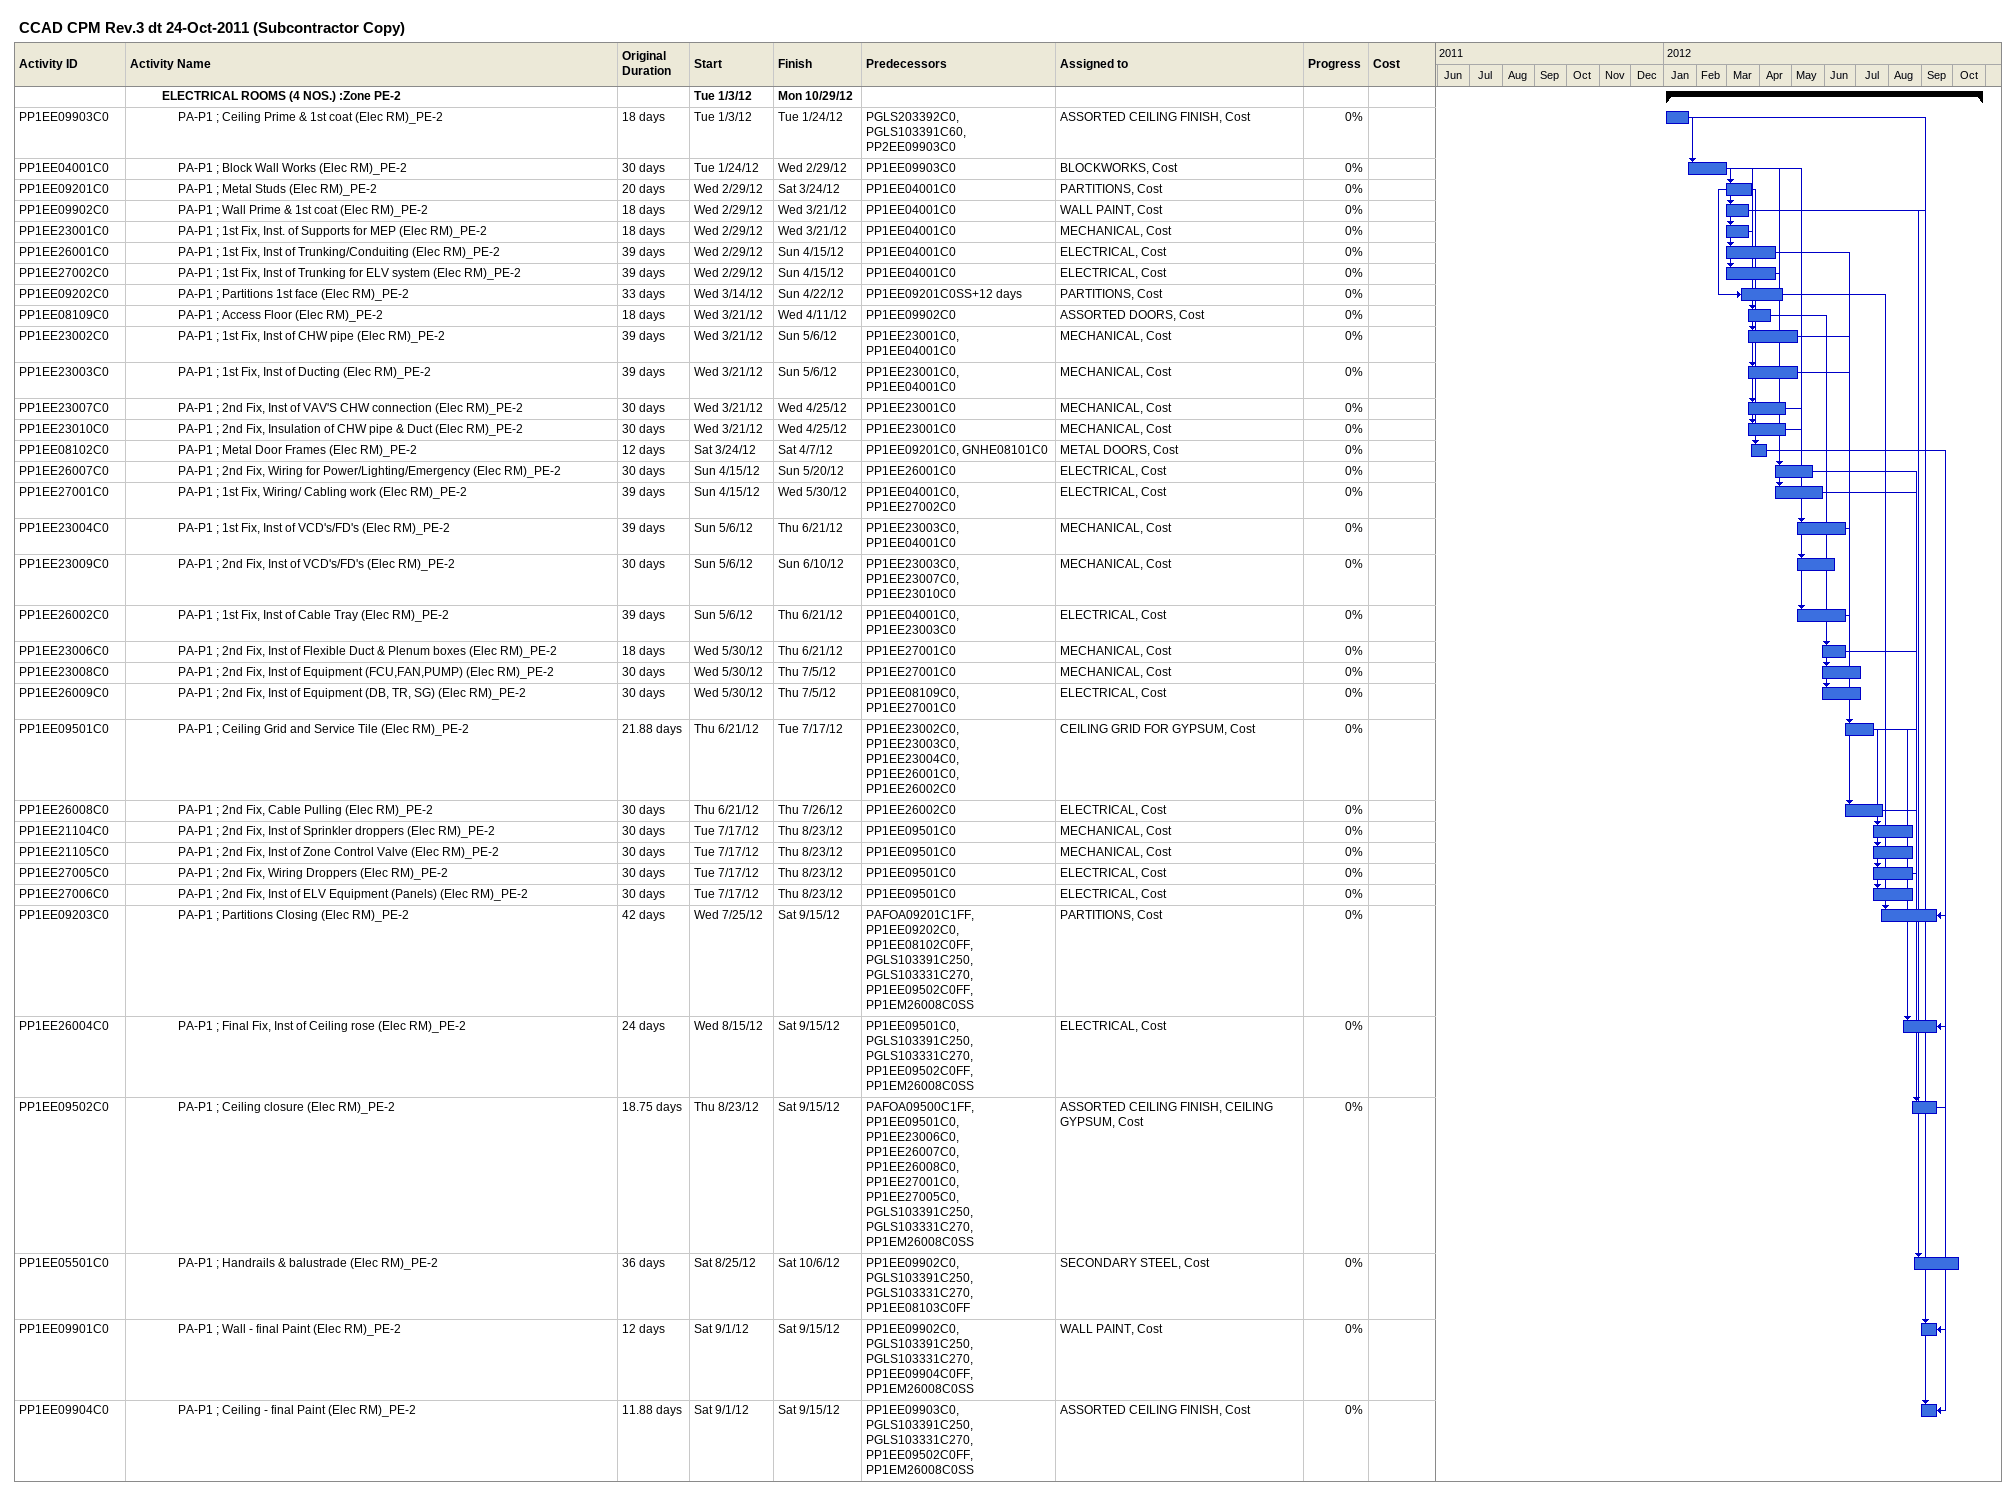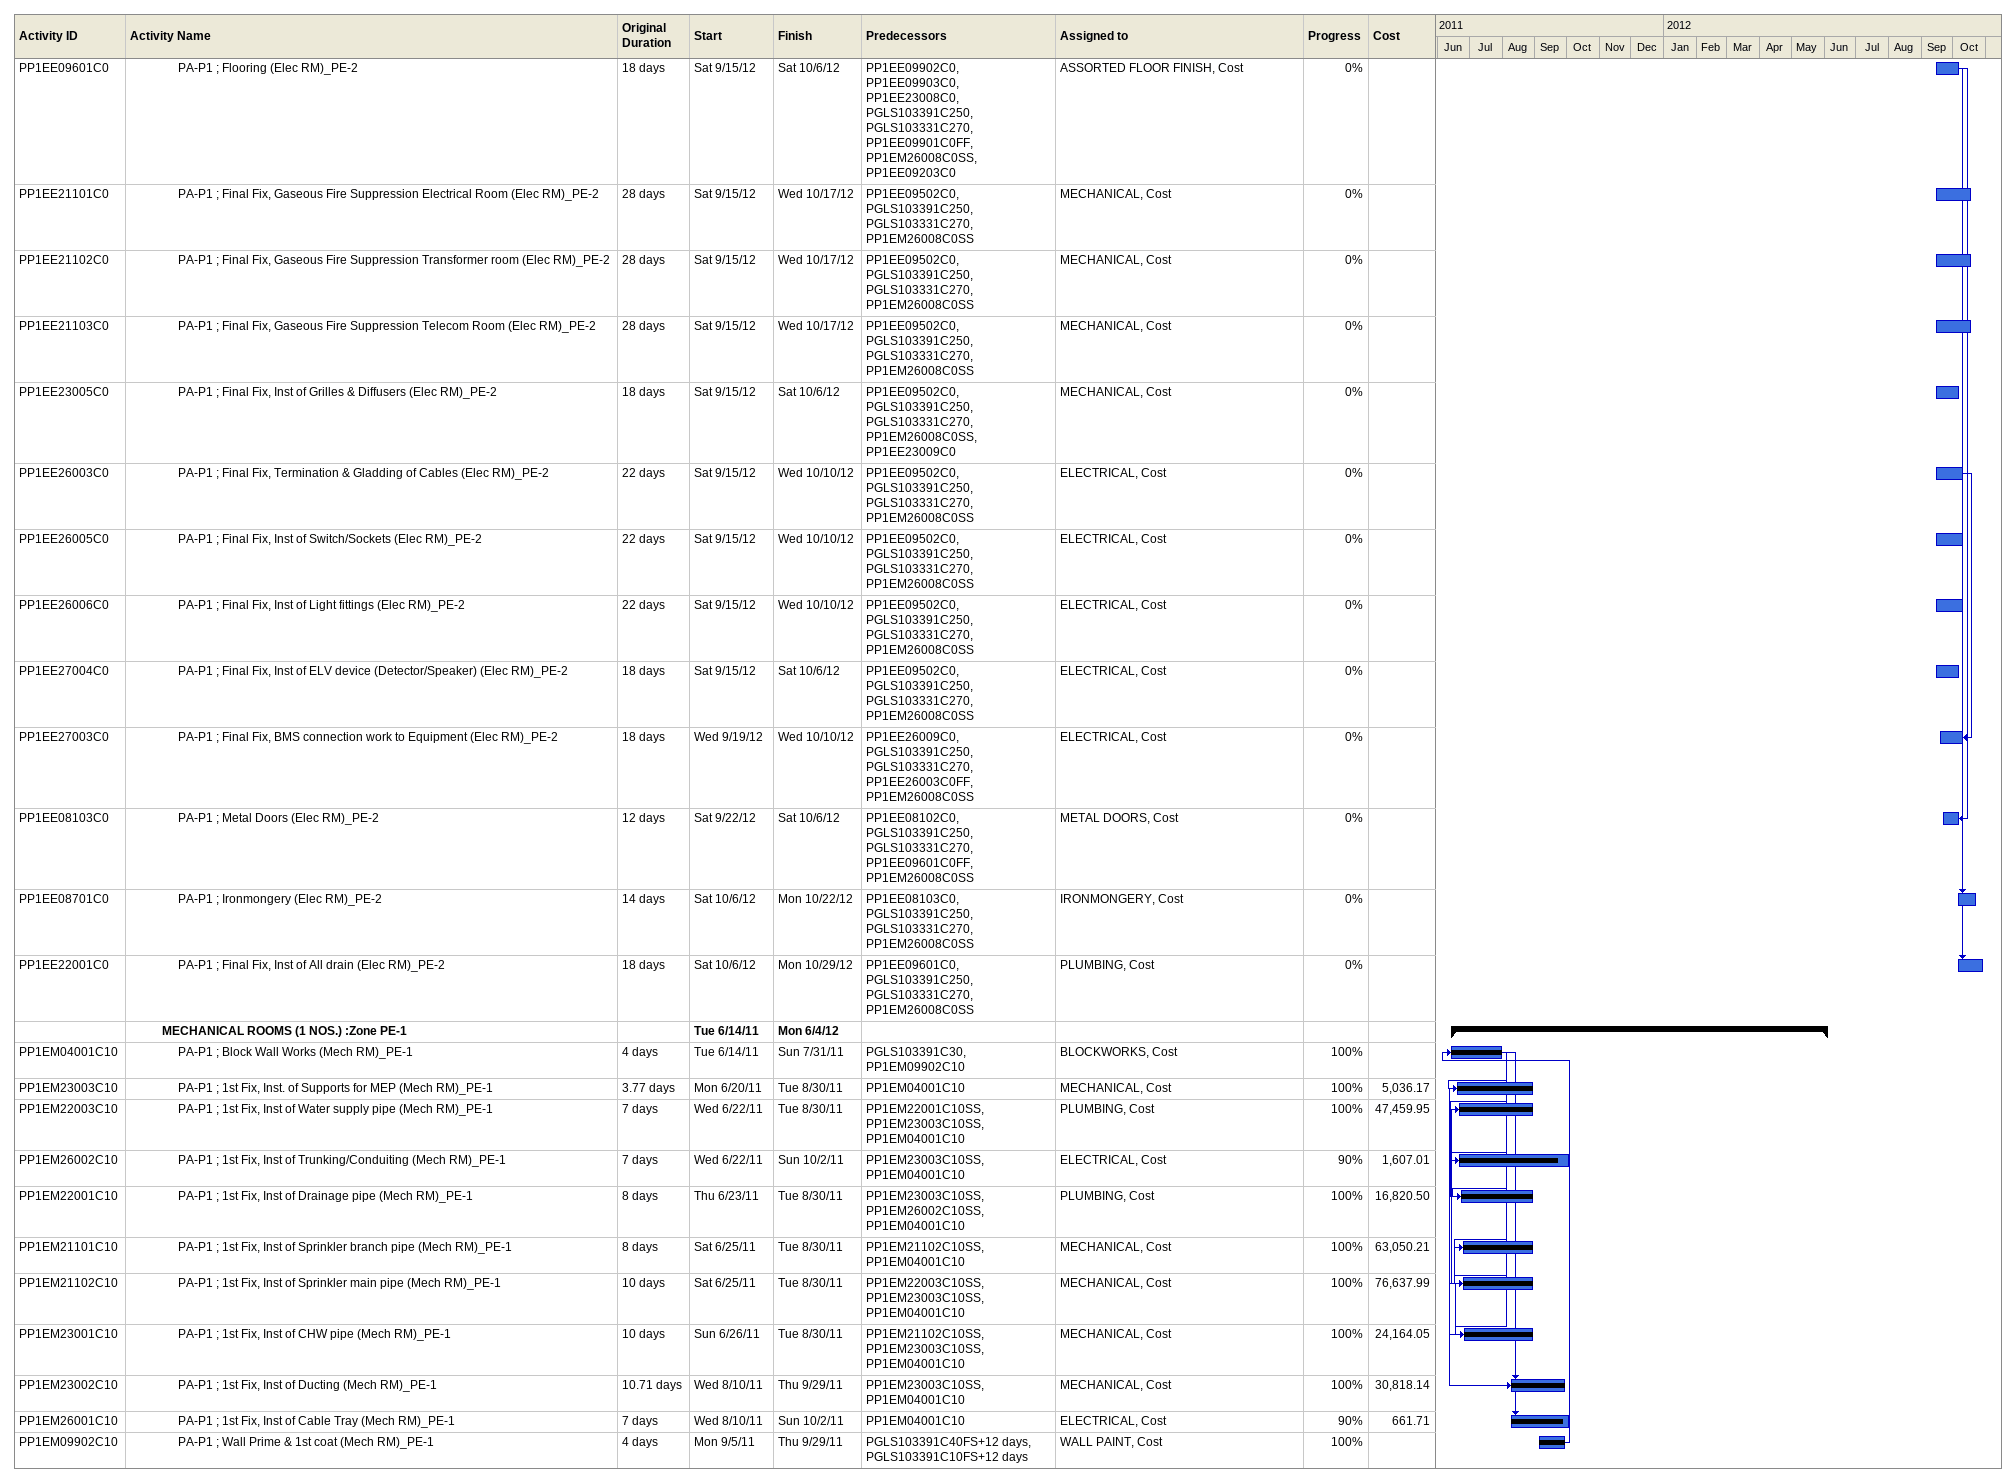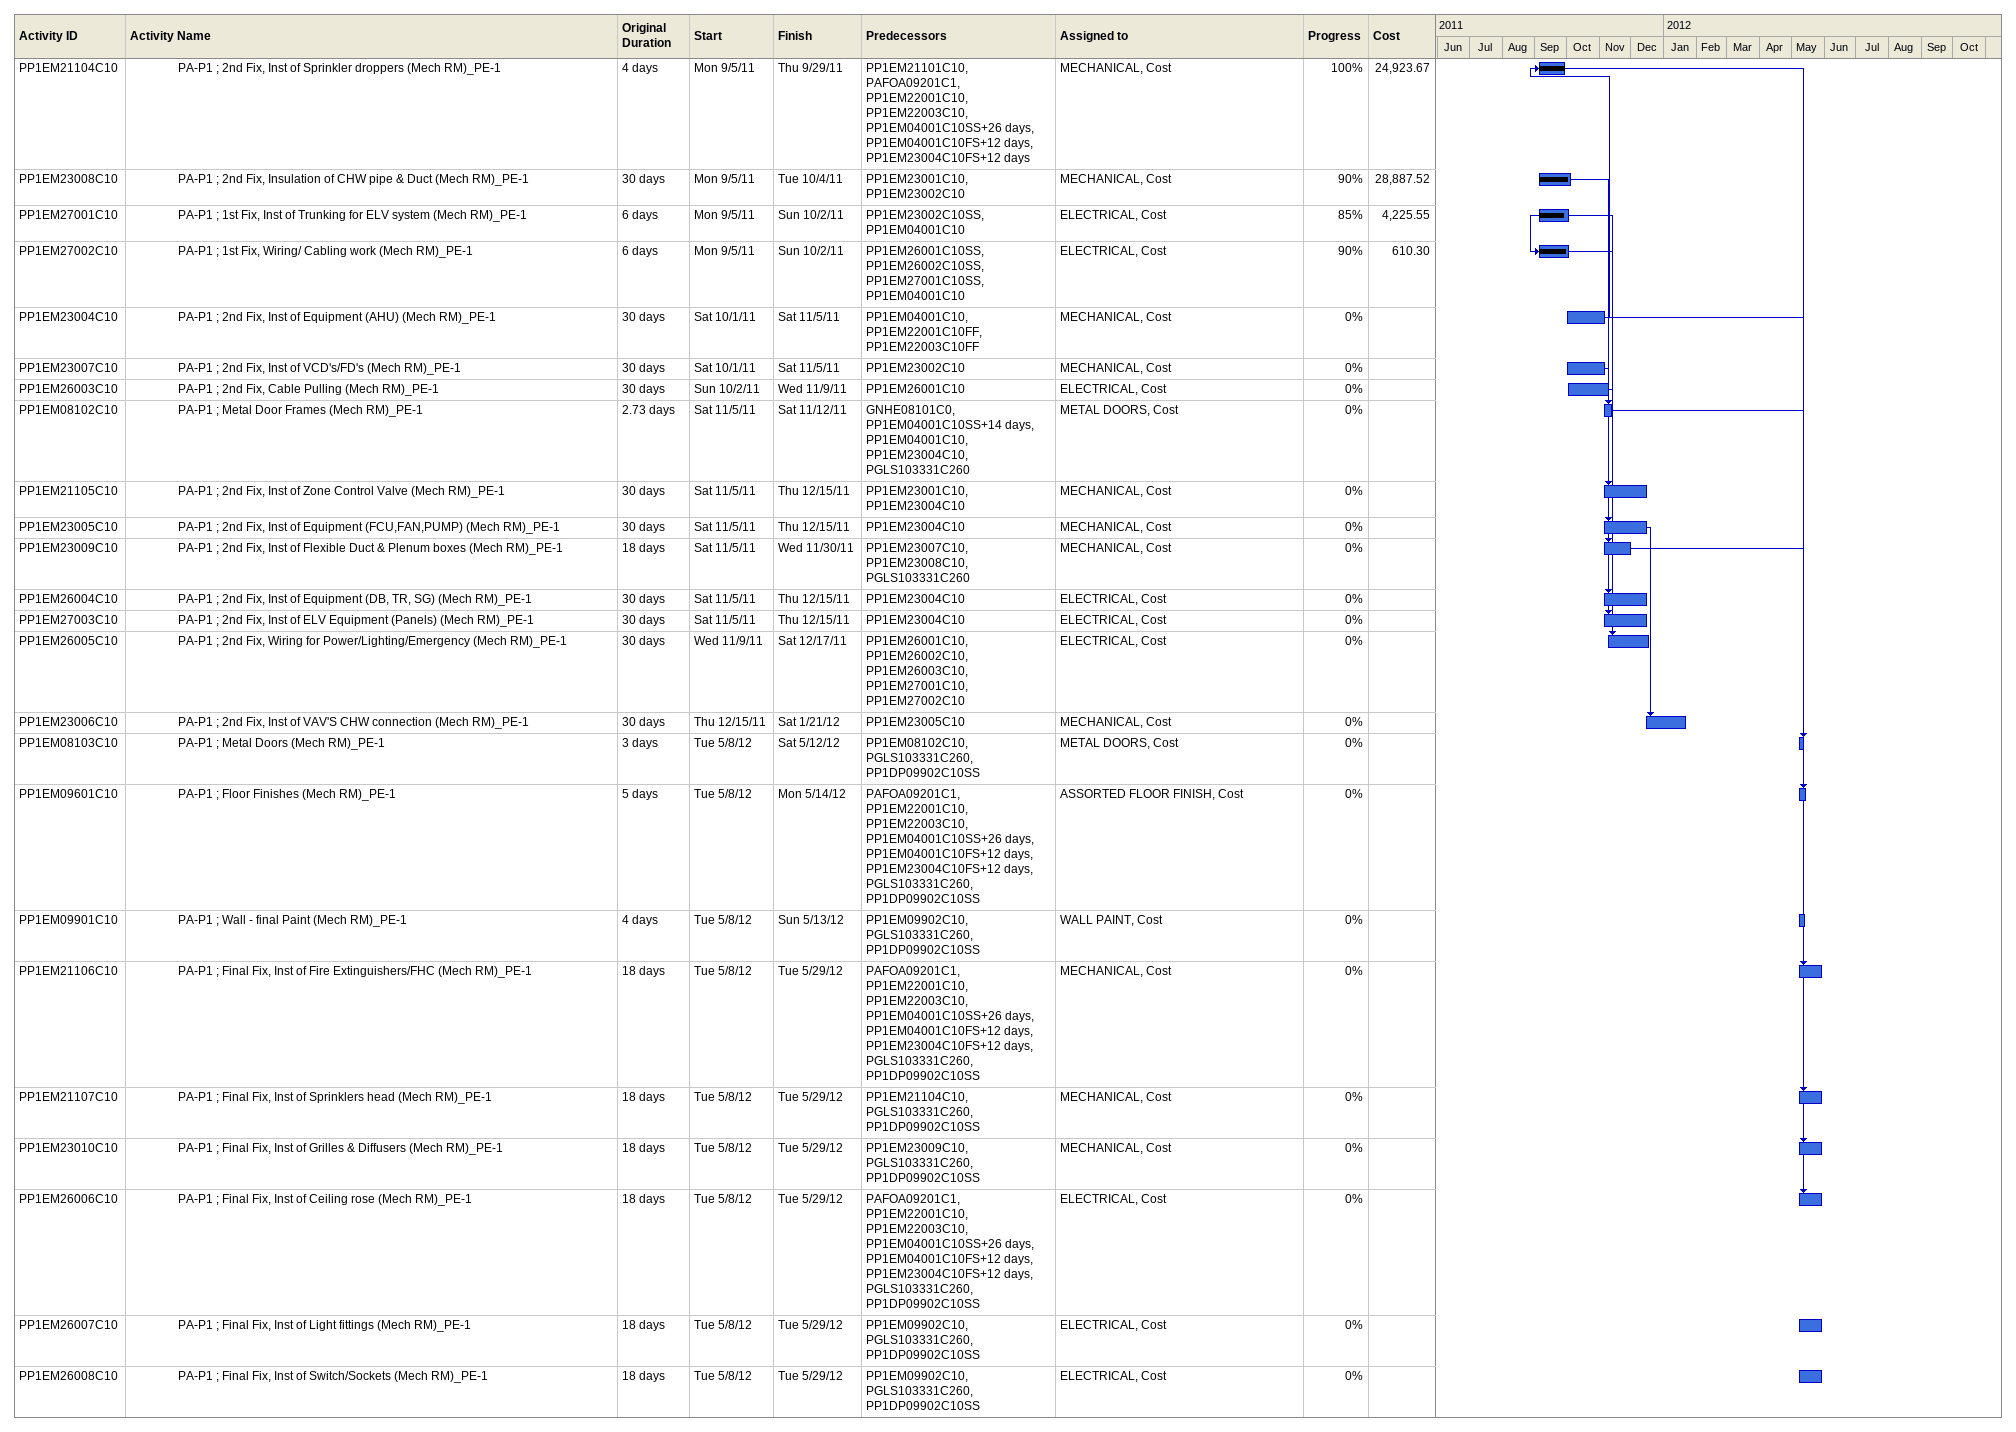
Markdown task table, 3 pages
CCAD CPM Rev.3 dt 24-Oct-2011 (Subcontractor Copy)

| ID | Level | Task | Original duration | Start | Finish | Predecessors | Resources | % complete | Cost |
|---|---|---|---|---|---|---|---|---|---|
|  | 3 | **ELECTRICAL ROOMS (4 NOS.) :Zone PE-2** |  | 2012-01-03 | 2012-10-29 |  |  |  |  |
| PP1EE09903C0 | 4 | PA-P1 ; Ceiling Prime & 1st coat (Elec RM)_PE-2 | 18d | 2012-01-03 | 2012-01-24 | PGLS203392C0, PGLS103391C60, PP2EE09903C0 | ASSORTED CEILING FINISH, Cost | 0 |  |
| PP1EE04001C0 | 4 | PA-P1 ; Block Wall Works (Elec RM)_PE-2 | 30d | 2012-01-24 | 2012-02-29 | PP1EE09903C0 | BLOCKWORKS, Cost | 0 |  |
| PP1EE09201C0 | 4 | PA-P1 ; Metal Studs (Elec RM)_PE-2 | 20d | 2012-02-29 | 2012-03-24 | PP1EE04001C0 | PARTITIONS, Cost | 0 |  |
| PP1EE09902C0 | 4 | PA-P1 ; Wall Prime & 1st coat (Elec RM)_PE-2 | 18d | 2012-02-29 | 2012-03-21 | PP1EE04001C0 | WALL PAINT, Cost | 0 |  |
| PP1EE23001C0 | 4 | PA-P1 ; 1st Fix, Inst. of Supports for MEP (Elec RM)_PE-2 | 18d | 2012-02-29 | 2012-03-21 | PP1EE04001C0 | MECHANICAL, Cost | 0 |  |
| PP1EE26001C0 | 4 | PA-P1 ; 1st Fix, Inst of Trunking/Conduiting (Elec RM)_PE-2 | 39d | 2012-02-29 | 2012-04-15 | PP1EE04001C0 | ELECTRICAL, Cost | 0 |  |
| PP1EE27002C0 | 4 | PA-P1 ; 1st Fix, Inst of Trunking for ELV system (Elec RM)_PE-2 | 39d | 2012-02-29 | 2012-04-15 | PP1EE04001C0 | ELECTRICAL, Cost | 0 |  |
| PP1EE09202C0 | 4 | PA-P1 ; Partitions 1st face (Elec RM)_PE-2 | 33d | 2012-03-14 | 2012-04-22 | PP1EE09201C0SS+12d | PARTITIONS, Cost | 0 |  |
| PP1EE08109C0 | 4 | PA-P1 ; Access Floor (Elec RM)_PE-2 | 18d | 2012-03-21 | 2012-04-11 | PP1EE09902C0 | ASSORTED DOORS, Cost | 0 |  |
| PP1EE23002C0 | 4 | PA-P1 ; 1st Fix, Inst of CHW pipe (Elec RM)_PE-2 | 39d | 2012-03-21 | 2012-05-06 | PP1EE23001C0, PP1EE04001C0 | MECHANICAL, Cost | 0 |  |
| PP1EE23003C0 | 4 | PA-P1 ; 1st Fix, Inst of Ducting (Elec RM)_PE-2 | 39d | 2012-03-21 | 2012-05-06 | PP1EE23001C0, PP1EE04001C0 | MECHANICAL, Cost | 0 |  |
| PP1EE23007C0 | 4 | PA-P1 ; 2nd Fix, Inst of VAV'S CHW connection (Elec RM)_PE-2 | 30d | 2012-03-21 | 2012-04-25 | PP1EE23001C0 | MECHANICAL, Cost | 0 |  |
| PP1EE23010C0 | 4 | PA-P1 ; 2nd Fix, Insulation of CHW pipe & Duct (Elec RM)_PE-2 | 30d | 2012-03-21 | 2012-04-25 | PP1EE23001C0 | MECHANICAL, Cost | 0 |  |
| PP1EE08102C0 | 4 | PA-P1 ; Metal Door Frames (Elec RM)_PE-2 | 12d | 2012-03-24 | 2012-04-07 | PP1EE09201C0, GNHE08101C0 | METAL DOORS, Cost | 0 |  |
| PP1EE26007C0 | 4 | PA-P1 ; 2nd Fix, Wiring for Power/Lighting/Emergency (Elec RM)_PE-2 | 30d | 2012-04-15 | 2012-05-20 | PP1EE26001C0 | ELECTRICAL, Cost | 0 |  |
| PP1EE27001C0 | 4 | PA-P1 ; 1st Fix, Wiring/ Cabling work (Elec RM)_PE-2 | 39d | 2012-04-15 | 2012-05-30 | PP1EE04001C0, PP1EE27002C0 | ELECTRICAL, Cost | 0 |  |
| PP1EE23004C0 | 4 | PA-P1 ; 1st Fix, Inst of VCD's/FD's (Elec RM)_PE-2 | 39d | 2012-05-06 | 2012-06-21 | PP1EE23003C0, PP1EE04001C0 | MECHANICAL, Cost | 0 |  |
| PP1EE23009C0 | 4 | PA-P1 ; 2nd Fix, Inst of VCD's/FD's (Elec RM)_PE-2 | 30d | 2012-05-06 | 2012-06-10 | PP1EE23003C0, PP1EE23007C0, PP1EE23010C0 | MECHANICAL, Cost | 0 |  |
| PP1EE26002C0 | 4 | PA-P1 ; 1st Fix, Inst of Cable Tray (Elec RM)_PE-2 | 39d | 2012-05-06 | 2012-06-21 | PP1EE04001C0, PP1EE23003C0 | ELECTRICAL, Cost | 0 |  |
| PP1EE23006C0 | 4 | PA-P1 ; 2nd Fix, Inst of Flexible Duct & Plenum boxes (Elec RM)_PE-2 | 18d | 2012-05-30 | 2012-06-21 | PP1EE27001C0 | MECHANICAL, Cost | 0 |  |
| PP1EE23008C0 | 4 | PA-P1 ; 2nd Fix, Inst of Equipment (FCU,FAN,PUMP) (Elec RM)_PE-2 | 30d | 2012-05-30 | 2012-07-05 | PP1EE27001C0 | MECHANICAL, Cost | 0 |  |
| PP1EE26009C0 | 4 | PA-P1 ; 2nd Fix, Inst of Equipment (DB, TR, SG) (Elec RM)_PE-2 | 30d | 2012-05-30 | 2012-07-05 | PP1EE08109C0, PP1EE27001C0 | ELECTRICAL, Cost | 0 |  |
| PP1EE09501C0 | 4 | PA-P1 ; Ceiling Grid and Service Tile (Elec RM)_PE-2 | 21.88d | 2012-06-21 | 2012-07-17 | PP1EE23002C0, PP1EE23003C0, PP1EE23004C0, PP1EE26001C0, PP1EE26002C0 | CEILING GRID FOR GYPSUM, Cost | 0 |  |
| PP1EE26008C0 | 4 | PA-P1 ; 2nd Fix, Cable Pulling (Elec RM)_PE-2 | 30d | 2012-06-21 | 2012-07-26 | PP1EE26002C0 | ELECTRICAL, Cost | 0 |  |
| PP1EE21104C0 | 4 | PA-P1 ; 2nd Fix, Inst of Sprinkler droppers (Elec RM)_PE-2 | 30d | 2012-07-17 | 2012-08-23 | PP1EE09501C0 | MECHANICAL, Cost | 0 |  |
| PP1EE21105C0 | 4 | PA-P1 ; 2nd Fix, Inst of Zone Control Valve (Elec RM)_PE-2 | 30d | 2012-07-17 | 2012-08-23 | PP1EE09501C0 | MECHANICAL, Cost | 0 |  |
| PP1EE27005C0 | 4 | PA-P1 ; 2nd Fix, Wiring Droppers (Elec RM)_PE-2 | 30d | 2012-07-17 | 2012-08-23 | PP1EE09501C0 | ELECTRICAL, Cost | 0 |  |
| PP1EE27006C0 | 4 | PA-P1 ; 2nd Fix, Inst of ELV Equipment (Panels) (Elec RM)_PE-2 | 30d | 2012-07-17 | 2012-08-23 | PP1EE09501C0 | ELECTRICAL, Cost | 0 |  |
| PP1EE09203C0 | 4 | PA-P1 ; Partitions Closing (Elec RM)_PE-2 | 42d | 2012-07-25 | 2012-09-15 | PAFOA09201C1FF, PP1EE09202C0, PP1EE08102C0FF, PGLS103391C250, PGLS103331C270, PP1EE09502C0FF, PP1EM26008C0SS | PARTITIONS, Cost | 0 |  |
| PP1EE26004C0 | 4 | PA-P1 ; Final Fix, Inst of Ceiling rose (Elec RM)_PE-2 | 24d | 2012-08-15 | 2012-09-15 | PP1EE09501C0, PGLS103391C250, PGLS103331C270, PP1EE09502C0FF, PP1EM26008C0SS | ELECTRICAL, Cost | 0 |  |
| PP1EE09502C0 | 4 | PA-P1 ; Ceiling closure (Elec RM)_PE-2 | 18.75d | 2012-08-23 | 2012-09-15 | PAFOA09500C1FF, PP1EE09501C0, PP1EE23006C0, PP1EE26007C0, PP1EE26008C0, PP1EE27001C0, PP1EE27005C0, PGLS103391C250, PGLS103331C270, PP1EM26008C0SS | ASSORTED CEILING FINISH, CEILING GYPSUM, Cost | 0 |  |
| PP1EE05501C0 | 4 | PA-P1 ; Handrails & balustrade (Elec RM)_PE-2 | 36d | 2012-08-25 | 2012-10-06 | PP1EE09902C0, PGLS103391C250, PGLS103331C270, PP1EE08103C0FF | SECONDARY STEEL, Cost | 0 |  |
| PP1EE09901C0 | 4 | PA-P1 ; Wall - final Paint (Elec RM)_PE-2 | 12d | 2012-09-01 | 2012-09-15 | PP1EE09902C0, PGLS103391C250, PGLS103331C270, PP1EE09904C0FF, PP1EM26008C0SS | WALL PAINT, Cost | 0 |  |
| PP1EE09904C0 | 4 | PA-P1 ; Ceiling - final Paint (Elec RM)_PE-2 | 11.88d | 2012-09-01 | 2012-09-15 | PP1EE09903C0, PGLS103391C250, PGLS103331C270, PP1EE09502C0FF, PP1EM26008C0SS | ASSORTED CEILING FINISH, Cost | 0 |  |
| PP1EE09601C0 | 4 | PA-P1 ; Flooring (Elec RM)_PE-2 | 18d | 2012-09-15 | 2012-10-06 | PP1EE09902C0, PP1EE09903C0, PP1EE23008C0, PGLS103391C250, PGLS103331C270, PP1EE09901C0FF, PP1EM26008C0SS, PP1EE09203C0 | ASSORTED FLOOR FINISH, Cost | 0 |  |
| PP1EE21101C0 | 4 | PA-P1 ; Final Fix, Gaseous Fire Suppression Electrical Room (Elec RM)_PE-2 | 28d | 2012-09-15 | 2012-10-17 | PP1EE09502C0, PGLS103391C250, PGLS103331C270, PP1EM26008C0SS | MECHANICAL, Cost | 0 |  |
| PP1EE21102C0 | 4 | PA-P1 ; Final Fix, Gaseous Fire Suppression Transformer room (Elec RM)_PE-2 | 28d | 2012-09-15 | 2012-10-17 | PP1EE09502C0, PGLS103391C250, PGLS103331C270, PP1EM26008C0SS | MECHANICAL, Cost | 0 |  |
| PP1EE21103C0 | 4 | PA-P1 ; Final Fix, Gaseous Fire Suppression Telecom Room (Elec RM)_PE-2 | 28d | 2012-09-15 | 2012-10-17 | PP1EE09502C0, PGLS103391C250, PGLS103331C270, PP1EM26008C0SS | MECHANICAL, Cost | 0 |  |
| PP1EE23005C0 | 4 | PA-P1 ; Final Fix, Inst of Grilles & Diffusers (Elec RM)_PE-2 | 18d | 2012-09-15 | 2012-10-06 | PP1EE09502C0, PGLS103391C250, PGLS103331C270, PP1EM26008C0SS, PP1EE23009C0 | MECHANICAL, Cost | 0 |  |
| PP1EE26003C0 | 4 | PA-P1 ; Final Fix, Termination & Gladding of Cables (Elec RM)_PE-2 | 22d | 2012-09-15 | 2012-10-10 | PP1EE09502C0, PGLS103391C250, PGLS103331C270, PP1EM26008C0SS | ELECTRICAL, Cost | 0 |  |
| PP1EE26005C0 | 4 | PA-P1 ; Final Fix, Inst of Switch/Sockets (Elec RM)_PE-2 | 22d | 2012-09-15 | 2012-10-10 | PP1EE09502C0, PGLS103391C250, PGLS103331C270, PP1EM26008C0SS | ELECTRICAL, Cost | 0 |  |
| PP1EE26006C0 | 4 | PA-P1 ; Final Fix, Inst of Light fittings (Elec RM)_PE-2 | 22d | 2012-09-15 | 2012-10-10 | PP1EE09502C0, PGLS103391C250, PGLS103331C270, PP1EM26008C0SS | ELECTRICAL, Cost | 0 |  |
| PP1EE27004C0 | 4 | PA-P1 ; Final Fix, Inst of ELV device (Detector/Speaker) (Elec RM)_PE-2 | 18d | 2012-09-15 | 2012-10-06 | PP1EE09502C0, PGLS103391C250, PGLS103331C270, PP1EM26008C0SS | ELECTRICAL, Cost | 0 |  |
| PP1EE27003C0 | 4 | PA-P1 ; Final Fix, BMS connection work to Equipment (Elec RM)_PE-2 | 18d | 2012-09-19 | 2012-10-10 | PP1EE26009C0, PGLS103391C250, PGLS103331C270, PP1EE26003C0FF, PP1EM26008C0SS | ELECTRICAL, Cost | 0 |  |
| PP1EE08103C0 | 4 | PA-P1 ; Metal Doors (Elec RM)_PE-2 | 12d | 2012-09-22 | 2012-10-06 | PP1EE08102C0, PGLS103391C250, PGLS103331C270, PP1EE09601C0FF, PP1EM26008C0SS | METAL DOORS, Cost | 0 |  |
| PP1EE08701C0 | 4 | PA-P1 ; Ironmongery (Elec RM)_PE-2 | 14d | 2012-10-06 | 2012-10-22 | PP1EE08103C0, PGLS103391C250, PGLS103331C270, PP1EM26008C0SS | IRONMONGERY, Cost | 0 |  |
| PP1EE22001C0 | 4 | PA-P1 ; Final Fix, Inst of All drain (Elec RM)_PE-2 | 18d | 2012-10-06 | 2012-10-29 | PP1EE09601C0, PGLS103391C250, PGLS103331C270, PP1EM26008C0SS | PLUMBING, Cost | 0 |  |
|  | 3 | **MECHANICAL ROOMS (1 NOS.) :Zone PE-1** |  | 2011-06-14 | 2012-06-04 |  |  |  |  |
| PP1EM04001C10 | 4 | PA-P1 ; Block Wall Works (Mech RM)_PE-1 | 4d | 2011-06-14 | 2011-07-31 | PGLS103391C30, PP1EM09902C10 | BLOCKWORKS, Cost | 100 |  |
| PP1EM23003C10 | 4 | PA-P1 ; 1st Fix, Inst. of Supports for MEP (Mech RM)_PE-1 | 3.77d | 2011-06-20 | 2011-08-30 | PP1EM04001C10 | MECHANICAL, Cost | 100 | 5036.17 |
| PP1EM22003C10 | 4 | PA-P1 ; 1st Fix, Inst of Water supply pipe (Mech RM)_PE-1 | 7d | 2011-06-22 | 2011-08-30 | PP1EM22001C10SS, PP1EM23003C10SS, PP1EM04001C10 | PLUMBING, Cost | 100 | 47459.95 |
| PP1EM26002C10 | 4 | PA-P1 ; 1st Fix, Inst of Trunking/Conduiting (Mech RM)_PE-1 | 7d | 2011-06-22 | 2011-10-02 | PP1EM23003C10SS, PP1EM04001C10 | ELECTRICAL, Cost | 90 | 1607.01 |
| PP1EM22001C10 | 4 | PA-P1 ; 1st Fix, Inst of Drainage pipe (Mech RM)_PE-1 | 8d | 2011-06-23 | 2011-08-30 | PP1EM23003C10SS, PP1EM26002C10SS, PP1EM04001C10 | PLUMBING, Cost | 100 | 16820.50 |
| PP1EM21101C10 | 4 | PA-P1 ; 1st Fix, Inst of Sprinkler branch pipe (Mech RM)_PE-1 | 8d | 2011-06-25 | 2011-08-30 | PP1EM21102C10SS, PP1EM04001C10 | MECHANICAL, Cost | 100 | 63050.21 |
| PP1EM21102C10 | 4 | PA-P1 ; 1st Fix, Inst of Sprinkler main pipe (Mech RM)_PE-1 | 10d | 2011-06-25 | 2011-08-30 | PP1EM22003C10SS, PP1EM23003C10SS, PP1EM04001C10 | MECHANICAL, Cost | 100 | 76637.99 |
| PP1EM23001C10 | 4 | PA-P1 ; 1st Fix, Inst of CHW pipe (Mech RM)_PE-1 | 10d | 2011-06-26 | 2011-08-30 | PP1EM21102C10SS, PP1EM23003C10SS, PP1EM04001C10 | MECHANICAL, Cost | 100 | 24164.05 |
| PP1EM23002C10 | 4 | PA-P1 ; 1st Fix, Inst of Ducting (Mech RM)_PE-1 | 10.71d | 2011-08-10 | 2011-09-29 | PP1EM23003C10SS, PP1EM04001C10 | MECHANICAL, Cost | 100 | 30818.14 |
| PP1EM26001C10 | 4 | PA-P1 ; 1st Fix, Inst of Cable Tray (Mech RM)_PE-1 | 7d | 2011-08-10 | 2011-10-02 | PP1EM04001C10 | ELECTRICAL, Cost | 90 | 661.71 |
| PP1EM09902C10 | 4 | PA-P1 ; Wall Prime & 1st coat (Mech RM)_PE-1 | 4d | 2011-09-05 | 2011-09-29 | PGLS103391C40FS+12d, PGLS103391C10FS+12d | WALL PAINT, Cost | 100 |  |
| PP1EM21104C10 | 4 | PA-P1 ; 2nd Fix, Inst of Sprinkler droppers (Mech RM)_PE-1 | 4d | 2011-09-05 | 2011-09-29 | PP1EM21101C10, PAFOA09201C1, PP1EM22001C10, PP1EM22003C10, PP1EM04001C10SS+26d, PP1EM04001C10FS+12d, PP1EM23004C10FS+12d | MECHANICAL, Cost | 100 | 24923.67 |
| PP1EM23008C10 | 4 | PA-P1 ; 2nd Fix, Insulation of CHW pipe & Duct (Mech RM)_PE-1 | 30d | 2011-09-05 | 2011-10-04 | PP1EM23001C10, PP1EM23002C10 | MECHANICAL, Cost | 90 | 28887.52 |
| PP1EM27001C10 | 4 | PA-P1 ; 1st Fix, Inst of Trunking for ELV system (Mech RM)_PE-1 | 6d | 2011-09-05 | 2011-10-02 | PP1EM23002C10SS, PP1EM04001C10 | ELECTRICAL, Cost | 85 | 4225.55 |
| PP1EM27002C10 | 4 | PA-P1 ; 1st Fix, Wiring/ Cabling work (Mech RM)_PE-1 | 6d | 2011-09-05 | 2011-10-02 | PP1EM26001C10SS, PP1EM26002C10SS, PP1EM27001C10SS, PP1EM04001C10 | ELECTRICAL, Cost | 90 | 610.30 |
| PP1EM23004C10 | 4 | PA-P1 ; 2nd Fix, Inst of Equipment (AHU) (Mech RM)_PE-1 | 30d | 2011-10-01 | 2011-11-05 | PP1EM04001C10, PP1EM22001C10FF, PP1EM22003C10FF | MECHANICAL, Cost | 0 |  |
| PP1EM23007C10 | 4 | PA-P1 ; 2nd Fix, Inst of VCD's/FD's (Mech RM)_PE-1 | 30d | 2011-10-01 | 2011-11-05 | PP1EM23002C10 | MECHANICAL, Cost | 0 |  |
| PP1EM26003C10 | 4 | PA-P1 ; 2nd Fix, Cable Pulling (Mech RM)_PE-1 | 30d | 2011-10-02 | 2011-11-09 | PP1EM26001C10 | ELECTRICAL, Cost | 0 |  |
| PP1EM08102C10 | 4 | PA-P1 ; Metal Door Frames (Mech RM)_PE-1 | 2.73d | 2011-11-05 | 2011-11-12 | GNHE08101C0, PP1EM04001C10SS+14d, PP1EM04001C10, PP1EM23004C10, PGLS103331C260 | METAL DOORS, Cost | 0 |  |
| PP1EM21105C10 | 4 | PA-P1 ; 2nd Fix, Inst of Zone Control Valve (Mech RM)_PE-1 | 30d | 2011-11-05 | 2011-12-15 | PP1EM23001C10, PP1EM23004C10 | MECHANICAL, Cost | 0 |  |
| PP1EM23005C10 | 4 | PA-P1 ; 2nd Fix, Inst of Equipment (FCU,FAN,PUMP) (Mech RM)_PE-1 | 30d | 2011-11-05 | 2011-12-15 | PP1EM23004C10 | MECHANICAL, Cost | 0 |  |
| PP1EM23009C10 | 4 | PA-P1 ; 2nd Fix, Inst of Flexible Duct & Plenum boxes (Mech RM)_PE-1 | 18d | 2011-11-05 | 2011-11-30 | PP1EM23007C10, PP1EM23008C10, PGLS103331C260 | MECHANICAL, Cost | 0 |  |
| PP1EM26004C10 | 4 | PA-P1 ; 2nd Fix, Inst of Equipment (DB, TR, SG) (Mech RM)_PE-1 | 30d | 2011-11-05 | 2011-12-15 | PP1EM23004C10 | ELECTRICAL, Cost | 0 |  |
| PP1EM27003C10 | 4 | PA-P1 ; 2nd Fix, Inst of ELV Equipment (Panels) (Mech RM)_PE-1 | 30d | 2011-11-05 | 2011-12-15 | PP1EM23004C10 | ELECTRICAL, Cost | 0 |  |
| PP1EM26005C10 | 4 | PA-P1 ; 2nd Fix, Wiring for Power/Lighting/Emergency (Mech RM)_PE-1 | 30d | 2011-11-09 | 2011-12-17 | PP1EM26001C10, PP1EM26002C10, PP1EM26003C10, PP1EM27001C10, PP1EM27002C10 | ELECTRICAL, Cost | 0 |  |
| PP1EM23006C10 | 4 | PA-P1 ; 2nd Fix, Inst of VAV'S CHW connection (Mech RM)_PE-1 | 30d | 2011-12-15 | 2012-01-21 | PP1EM23005C10 | MECHANICAL, Cost | 0 |  |
| PP1EM08103C10 | 4 | PA-P1 ; Metal Doors (Mech RM)_PE-1 | 3d | 2012-05-08 | 2012-05-12 | PP1EM08102C10, PGLS103331C260, PP1DP09902C10SS | METAL DOORS, Cost | 0 |  |
| PP1EM09601C10 | 4 | PA-P1 ; Floor Finishes (Mech RM)_PE-1 | 5d | 2012-05-08 | 2012-05-14 | PAFOA09201C1, PP1EM22001C10, PP1EM22003C10, PP1EM04001C10SS+26d, PP1EM04001C10FS+12d, PP1EM23004C10FS+12d, PGLS103331C260, PP1DP09902C10SS | ASSORTED FLOOR FINISH, Cost | 0 |  |
| PP1EM09901C10 | 4 | PA-P1 ; Wall - final Paint (Mech RM)_PE-1 | 4d | 2012-05-08 | 2012-05-13 | PP1EM09902C10, PGLS103331C260, PP1DP09902C10SS | WALL PAINT, Cost | 0 |  |
| PP1EM21106C10 | 4 | PA-P1 ; Final Fix, Inst of Fire Extinguishers/FHC (Mech RM)_PE-1 | 18d | 2012-05-08 | 2012-05-29 | PAFOA09201C1, PP1EM22001C10, PP1EM22003C10, PP1EM04001C10SS+26d, PP1EM04001C10FS+12d, PP1EM23004C10FS+12d, PGLS103331C260, PP1DP09902C10SS | MECHANICAL, Cost | 0 |  |
| PP1EM21107C10 | 4 | PA-P1 ; Final Fix, Inst of Sprinklers head (Mech RM)_PE-1 | 18d | 2012-05-08 | 2012-05-29 | PP1EM21104C10, PGLS103331C260, PP1DP09902C10SS | MECHANICAL, Cost | 0 |  |
| PP1EM23010C10 | 4 | PA-P1 ; Final Fix, Inst of Grilles & Diffusers (Mech RM)_PE-1 | 18d | 2012-05-08 | 2012-05-29 | PP1EM23009C10, PGLS103331C260, PP1DP09902C10SS | MECHANICAL, Cost | 0 |  |
| PP1EM26006C10 | 4 | PA-P1 ; Final Fix, Inst of Ceiling rose (Mech RM)_PE-1 | 18d | 2012-05-08 | 2012-05-29 | PAFOA09201C1, PP1EM22001C10, PP1EM22003C10, PP1EM04001C10SS+26d, PP1EM04001C10FS+12d, PP1EM23004C10FS+12d, PGLS103331C260, PP1DP09902C10SS | ELECTRICAL, Cost | 0 |  |
| PP1EM26007C10 | 4 | PA-P1 ; Final Fix, Inst of Light fittings (Mech RM)_PE-1 | 18d | 2012-05-08 | 2012-05-29 | PP1EM09902C10, PGLS103331C260, PP1DP09902C10SS | ELECTRICAL, Cost | 0 |  |
| PP1EM26008C10 | 4 | PA-P1 ; Final Fix, Inst of Switch/Sockets (Mech RM)_PE-1 | 18d | 2012-05-08 | 2012-05-29 | PP1EM09902C10, PGLS103331C260, PP1DP09902C10SS | ELECTRICAL, Cost | 0 |  |
